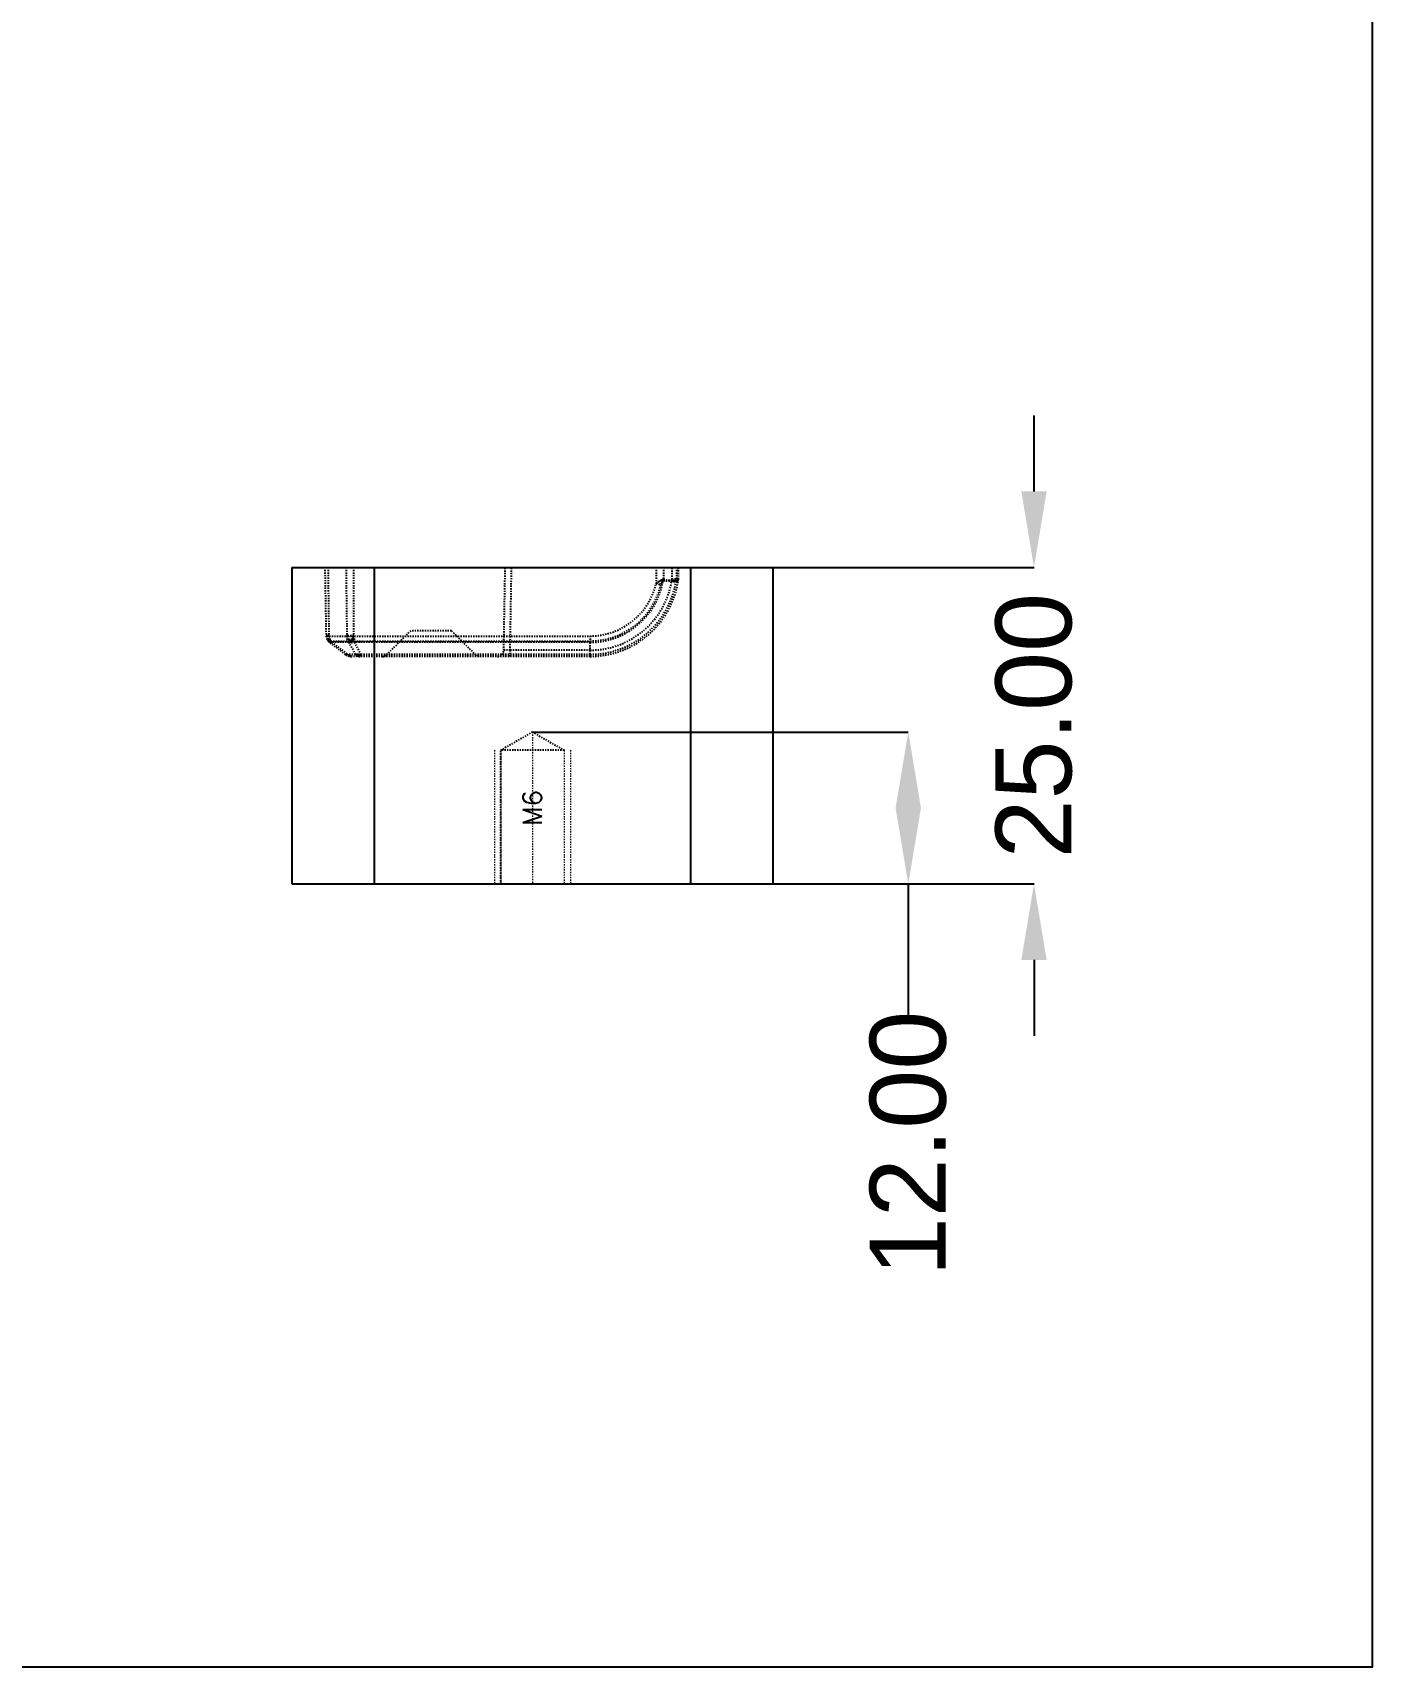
# Model space of a CAD drawing. Header units: millimetres. Extents: x 2490 to 2760, y 1629 to 1887.
# Drawn here: x 2653.9 to 2759.7, y 1628.8 to 1757.9 of the extents above; entities that cross this region are included whole.
import ezdxf
from ezdxf.enums import TextEntityAlignment as Align

# ---------------------------------------------------------------- set-up
doc = ezdxf.new("R2010")
doc.units = ezdxf.units.MM
doc.linetypes.add('CENTER', pattern=[0.6, 0.375, -0.075, 0.075, -0.075])
doc.linetypes.add('HIDDEN', pattern=[0.2, 0.1, -0.1])
doc.layers.add('DEFAULT_2', color=8, linetype='HIDDEN')
doc.layers.add('screw', color=33, linetype='Continuous', lineweight=13)
doc.styles.get("Standard").update_dxf_attribs({"font": 'arial.ttf'})
doc.styles.add('TXT', font='txt.shx', dxfattribs={"bigfont": 'gbcbig.shx'})
doc.dimstyles.get("Standard").update_dxf_attribs({"dimtxt": 0.18, "dimasz": 0.18, "dimexe": 0.18, "dimexo": 0.0625, "dimgap": 0.09, "dimtad": 0, "dimtih": 1, "dimtoh": 1, "dimzin": 0, "dimdsep": 46, "dimtxsty": 'Standard', "dimcen": 0.09, "dimadec": 0, "dimazin": 0, "dimtfac": 1, "dimtofl": 0, "dimtmove": 0, "dimatfit": 3, "dimfxl": 0, "dimtolj": 1, "dimtzin": 0, "dimarcsym": 0})

# ---------------------------------------------------------------- blocks, each defined once
blk = doc.blocks.new('*D17')
at = {"color": 6, "lineweight": -2, "transparency": 16777216}
for p, q in [((2732.97, 1721.65), (2732.97, 1727.65)), ((2709.75, 1715.65), (2732.97, 1715.65)), ((2709.75, 1690.65), (2732.97, 1690.65)), ((2732.97, 1684.65), (2732.97, 1678.65))]:
    blk.add_line(p, q, dxfattribs=at)
at = {"color": 6, "transparency": 16777216}
for points in [[(2731.97, 1721.65), (2733.97, 1721.65), (2732.97, 1715.65)], [(2731.97, 1684.65), (2733.97, 1684.65), (2732.97, 1690.65)]]:
    blk.add_solid(points, dxfattribs=at)
at = {"layer": 'Defpoints', "color": 0, "transparency": 16777216}
for p in [(2709.75, 1715.65), (2709.75, 1690.65), (2732.97, 1690.65)]:
    blk.add_point(p, dxfattribs=at)
at = {"color": 4, "transparency": 16777216, "insert": (2732.97, 1703.15), "char_height": 6, "attachment_point": 5, "rotation": 90}
blk.add_mtext('\\A1;25.00', dxfattribs=at)
blk = doc.blocks.new('*D18')
at = {"color": 6, "lineweight": -2, "transparency": 16777216}
for p, q in [((2693.36, 1702.65), (2723.04, 1702.65)), ((2693.36, 1690.65), (2723.04, 1690.65)), ((2723.04, 1690.65), (2723.04, 1679.99))]:
    blk.add_line(p, q, dxfattribs=at)
at = {"color": 6, "transparency": 16777216}
for points in [[(2722.04, 1696.65), (2724.04, 1696.65), (2723.04, 1702.65)], [(2722.04, 1696.65), (2724.04, 1696.65), (2723.04, 1690.65)]]:
    blk.add_solid(points, dxfattribs=at)
at = {"layer": 'Defpoints', "color": 0, "transparency": 16777216}
for p in [(2693.36, 1702.65), (2693.36, 1690.65), (2723.04, 1690.65)]:
    blk.add_point(p, dxfattribs=at)
at = {"color": 4, "transparency": 16777216, "insert": (2723.04, 1670.16), "char_height": 6, "attachment_point": 5, "rotation": 90}
blk.add_mtext('\\A1;12.00', dxfattribs=at)

msp = doc.modelspace()

# ---------------------------------------------------------------- linework, layer by layer
at = {"color": 7, "linetype": 'Continuous'}
for p, q in [((2674.355, 1715.652), (2712.355, 1715.652)), ((2674.355, 1715.652), (2674.355, 1690.652)), ((2680.855, 1715.652), (2680.855, 1690.652)), ((2705.855, 1715.652), (2705.855, 1690.652)), ((2712.355, 1715.652), (2712.355, 1690.652)), ((2674.355, 1690.652), (2712.355, 1690.652))]:
    msp.add_line(p, q, dxfattribs=at)
msp.add_lwpolyline([(2490.265, 1886.951), (2759.686, 1886.951), (2759.686, 1628.796), (2490.265, 1628.796)], close=True)
at = {"layer": 'DEFAULT_2', "color": 8, "linetype": 'HIDDEN'}
for p, q in [((2676.968, 1715.652), (2677.063, 1710.236)), ((2677.217, 1715.652), (2677.284, 1710.236)), ((2678.638, 1715.652), (2678.705, 1710.236)), ((2679.239, 1715.652), (2679.239, 1710.236)), ((2691.098, 1709.111), (2691.212, 1715.652)), ((2691.6, 1709.111), (2691.714, 1715.652)), ((2703.122, 1715.652), (2703.122, 1714.384)), ((2703.725, 1715.652), (2703.712, 1714.695)), ((2704.383, 1714.711), (2704.4, 1715.652)), ((2704.752, 1715.652), (2704.737, 1714.645)), ((2704.886, 1714.719), (2704.902, 1715.652)), ((2704.7, 1714.53), (2704.36, 1714.561)), ((2704.706, 1714.598), (2704.367, 1714.631)), ((2683.747, 1710.651), (2681.86, 1708.764)), ((2686.963, 1710.651), (2683.747, 1710.651)), ((2686.963, 1710.651), (2688.85, 1708.764)), ((2677.082, 1710.239), (2677.176, 1710.239)), ((2677.176, 1710.239), (2677.102, 1710.239)), ((2677.22, 1709.844), (2677.22, 1709.836)), ((2677.309, 1709.843), (2677.251, 1709.843)), ((2677.318, 1710.232), (2678.671, 1710.232)), ((2678.608, 1708.778), (2677.332, 1709.735)), ((2677.43, 1709.836), (2678.782, 1709.836)), ((2678.861, 1709.735), (2677.508, 1709.735)), ((2677.508, 1709.735), (2678.785, 1708.778)), ((2679.067, 1710.239), (2678.84, 1710.239)), ((2679.39, 1708.778), (2678.861, 1709.735)), ((2679.239, 1710.236), (2679.178, 1709.844)), ((2679.287, 1710.232), (2697.917, 1710.232)), ((2679.287, 1710.232), (2679.287, 1709.735)), ((2679.287, 1709.836), (2697.918, 1709.836)), ((2697.918, 1709.735), (2679.287, 1709.735)), ((2679.287, 1709.735), (2679.816, 1708.778)), ((2697.918, 1709.111), (2691.6, 1709.111)), ((2691.6, 1709.111), (2691.6, 1708.617)), ((2697.918, 1708.617), (2697.918, 1709.836)), ((2679.39, 1708.778), (2678.785, 1708.778)), ((2697.918, 1708.617), (2679.091, 1708.617)), ((2697.918, 1708.778), (2679.816, 1708.778)), ((2679.816, 1708.617), (2679.816, 1708.778)), ((2693.355, 1702.652), (2690.855, 1701.209)), ((2693.355, 1702.652), (2695.855, 1701.209)), ((2690.855, 1690.652), (2690.855, 1701.209)), ((2695.855, 1701.209), (2690.855, 1701.209))]:
    msp.add_line(p, q, dxfattribs=at)
for centre, radius, start, end in [((2697.917, 1715.571), 5.338, 270.00329, 347.15369), ((2697.917, 1715.644), 6.533, 270.00201, 351.79493), ((2697.918, 1715.652), 7.035, 270, 351.75725), ((2697.917, 1715.584), 5.848, 270.0031, 350.09755), ((2697.918, 1715.652), 6.874, 270, 350.60772), ((2697.917, 1715.573), 5.737, 270.00327, 347.15355), ((2702.958, 1714.733), 0.754, 351.46679, 357.12278), ((2724.486, 1935.665), 222.018, 264.62908, 264.88701), ((2723.806, 1928.341), 214.662, 264.6267, 264.80258), ((2720.348, 1879.8), 165.94, 264.24614, 264.59108), ((2719.67, 1872.961), 159.069, 264.24216, 264.4794), ((2708.351, 1742.094), 27.673, 261.75583, 262.07671), ((2704.864, 1742.131), 27.416, 268.99636, 269.3208), ((2703.955, 1714.634), 0.752, 352.03393, 357.25558), ((2706.001, 1712.296), 2.668, 117.2967, 118.26021), ((2705.379, 1714.037), 0.786, 135.15904, 137.26754), ((2704.283, 1714.73), 0.603, 351.75725, 359), ((2677.655, 1710.247), 0.592, 181.03467, 222.731), ((2677.17, 1708.196), 2.042, 88.88986, 89.83413), ((2677.149, 1707.202), 3.037, 87.45941, 88.85181), ((2677.814, 1710.378), 0.804, 222.40995, 233.1301), ((2677.797, 1710.405), 0.794, 225.05109, 239.15673), ((2677.804, 1710.221), 0.623, 204.64167, 213.06611), ((2677.773, 1710.201), 0.587, 213.09445, 217.61937), ((2677.81, 1710.093), 0.521, 203.18088, 208.46293), ((2678.016, 1710.203), 0.692, 201.08147, 204.29018), ((2678.049, 1710.236), 0.737, 212.82633, 217.88493), ((2677.996, 1710.194), 0.67, 217.87256, 223.26392), ((2678.782, 1710.2), 0.364, 270.08753, 282.29286), ((2679.123, 1710.804), 1.081, 266.78232, 278.75052), ((2679.059, 1704.373), 5.866, 88.24332, 89.91878), ((2632.499, 1722.176), 48.205, 345.02796, 345.17625), ((2639.209, 1720.39), 41.262, 345.01746, 345.19074), ((2496.388, 1738.251), 184.984, 351.16654, 351.28925), ((2679.288, 1710.557), 0.721, 261.27717, 269.96282), ((2679.288, 1710.554), 0.322, 261.25108, 269.92792), ((2690.595, 1709.119), 0.502, 270, 359), ((2679.091, 1709.421), 0.804, 233.13011, 270), ((2681.504, 1709.119), 0.502, 270, 315.00004), ((2689.206, 1709.119), 0.502, 224.99996, 270)]:
    msp.add_arc(centre, radius, start, end, dxfattribs=at)
for points, knots in [([(2703.122, 1714.384), (2703.162, 1714.405), (2703.31, 1714.495), (2703.45, 1714.599), (2703.564, 1714.656)], [0, 0, 0, 0, 0.2621985, 1, 1, 1, 1]), ([(2703.564, 1714.656), (2703.528, 1714.638), (2703.379, 1714.55), (2703.239, 1714.447), (2703.122, 1714.384)], [0, 0, 0, 0, 0.231896, 1, 1, 1, 1]), ([(2703.122, 1714.384), (2703.157, 1714.376), (2703.287, 1714.346), (2703.416, 1714.318), (2703.511, 1714.298)], [0, 0, 0, 0, 0.2719127, 1, 1, 1, 1]), ([(2703.122, 1714.384), (2703.157, 1714.376), (2703.287, 1714.346), (2703.416, 1714.318), (2703.511, 1714.298)], [0, 0, 0, 0, 0.2719126, 1, 1, 1, 1]), ([(2703.511, 1714.298), (2703.517, 1714.327), (2703.552, 1714.431), (2703.619, 1714.524), (2703.679, 1714.578)], [0, 0, 0, 0, 0.2693345, 1, 1, 1, 1]), ([(2703.679, 1714.578), (2703.66, 1714.561), (2703.586, 1714.48), (2703.53, 1714.38), (2703.511, 1714.298)], [0, 0, 0, 0, 0.226638, 1, 1, 1, 1]), ([(2703.564, 1714.656), (2703.576, 1714.663), (2703.624, 1714.683), (2703.675, 1714.696), (2703.712, 1714.695)], [0, 0, 0, 0, 0.2819095, 1, 1, 1, 1]), ([(2703.712, 1714.695), (2703.7, 1714.696), (2703.649, 1714.692), (2703.598, 1714.676), (2703.564, 1714.656)], [0, 0, 0, 0, 0.2187142, 1, 1, 1, 1]), ([(2703.564, 1714.656), (2703.575, 1714.649), (2703.614, 1714.625), (2703.652, 1714.599), (2703.678, 1714.578)], [0, 0, 0, 0, 0.2735093, 1, 1, 1, 1]), ([(2703.564, 1714.656), (2703.575, 1714.649), (2703.614, 1714.625), (2703.652, 1714.599), (2703.679, 1714.578)], [0, 0, 0, 0, 0.2734961, 1, 1, 1, 1]), ([(2703.704, 1714.621), (2703.696, 1714.622), (2703.688, 1714.599), (2703.682, 1714.586), (2703.678, 1714.578)], [0, 0, 0, 0, 0.4609034, 1, 1, 1, 1]), ([(2704.88, 1714.643), (2704.879, 1714.64), (2704.86, 1714.647), (2704.838, 1714.644), (2704.789, 1714.652), (2704.73, 1714.658), (2704.655, 1714.669), (2704.538, 1714.684), (2704.446, 1714.697), (2704.383, 1714.707)], [0, 0, 0, 0, 0.019509, 0.0764306, 0.1687856, 0.2930935, 0.4444902, 0.6172674, 1, 1, 1, 1]), ([(2704.886, 1714.719), (2704.886, 1714.716), (2704.866, 1714.72), (2704.844, 1714.714), (2704.795, 1714.717), (2704.735, 1714.715), (2704.659, 1714.716), (2704.541, 1714.717), (2704.448, 1714.718), (2704.384, 1714.719)], [0, 0, 0, 0, 0.0195256, 0.07648, 0.1688794, 0.2932325, 0.44466, 0.6174365, 1, 1, 1, 1]), ([(2704.88, 1714.643), (2704.88, 1714.641), (2704.867, 1714.645), (2704.853, 1714.643), (2704.821, 1714.648), (2704.781, 1714.652), (2704.731, 1714.659), (2704.648, 1714.669), (2704.582, 1714.678), (2704.536, 1714.685)], [0, 0, 0, 0, 0.0182577, 0.0713107, 0.1582245, 0.2767801, 0.4242107, 0.5967349, 1, 1, 1, 1]), ([(2704.7, 1714.53), (2704.727, 1714.526), (2704.768, 1714.537), (2704.795, 1714.563), (2704.802, 1714.57)], [0, 0, 0, 0, 0.7360753, 1, 1, 1, 1]), ([(2704.802, 1714.57), (2704.789, 1714.556), (2704.758, 1714.532), (2704.718, 1714.527), (2704.7, 1714.53)], [0, 0, 0, 0, 0.5060954, 1, 1, 1, 1]), ([(2704.737, 1714.645), (2704.734, 1714.635), (2704.728, 1714.619), (2704.714, 1714.598), (2704.706, 1714.598)], [0, 0, 0, 0, 0.5598642, 1, 1, 1, 1]), ([(2704.737, 1714.645), (2704.758, 1714.656), (2704.794, 1714.675), (2704.837, 1714.697), (2704.862, 1714.708), (2704.875, 1714.715), (2704.881, 1714.716), (2704.886, 1714.72), (2704.886, 1714.719)], [0, 0, 0, 0, 0.4245978, 0.7401116, 0.8529916, 0.9344055, 0.9835629, 1, 1, 1, 1]), ([(2704.737, 1714.645), (2704.744, 1714.639), (2704.768, 1714.616), (2704.789, 1714.59), (2704.802, 1714.57)], [0, 0, 0, 0, 0.2741408, 1, 1, 1, 1]), ([(2704.886, 1714.719), (2704.886, 1714.722), (2704.871, 1714.709), (2704.855, 1714.707), (2704.818, 1714.686), (2704.793, 1714.674), (2704.777, 1714.666)], [0, 0, 0, 0, 0.0646918, 0.2570378, 0.5717184, 1, 1, 1, 1]), ([(2704.802, 1714.57), (2704.812, 1714.581), (2704.83, 1714.599), (2704.858, 1714.626), (2704.868, 1714.631), (2704.88, 1714.646), (2704.88, 1714.643)], [0, 0, 0, 0, 0.434486, 0.747958, 0.9369419, 1, 1, 1, 1]), ([(2677.063, 1710.236), (2677.063, 1710.238), (2677.073, 1710.238), (2677.077, 1710.239), (2677.082, 1710.239)], [0, 0, 0, 0, 0.2641822, 1, 1, 1, 1]), ([(2677.082, 1710.239), (2677.077, 1710.239), (2677.073, 1710.238), (2677.063, 1710.238), (2677.063, 1710.236)], [0, 0, 0, 0, 0.7357913, 1, 1, 1, 1]), ([(2677.082, 1710.239), (2677.083, 1710.203), (2677.098, 1710.06), (2677.165, 1709.923), (2677.236, 1709.843)], [0, 0, 0, 0, 0.2528451, 1, 1, 1, 1]), ([(2677.082, 1710.239), (2677.083, 1710.203), (2677.098, 1710.06), (2677.165, 1709.923), (2677.236, 1709.843)], [0, 0, 0, 0, 0.2528449, 1, 1, 1, 1]), ([(2677.176, 1710.239), (2677.177, 1710.203), (2677.189, 1710.063), (2677.245, 1709.926), (2677.309, 1709.843)], [0, 0, 0, 0, 0.2574142, 1, 1, 1, 1]), ([(2677.176, 1710.239), (2677.184, 1710.239), (2677.22, 1710.238), (2677.256, 1710.237), (2677.284, 1710.236)], [0, 0, 0, 0, 0.2223801, 1, 1, 1, 1]), ([(2677.22, 1709.844), (2677.22, 1709.848), (2677.23, 1709.846), (2677.234, 1709.844), (2677.236, 1709.843)], [0, 0, 0, 0, 0.5614232, 1, 1, 1, 1]), ([(2677.236, 1709.843), (2677.234, 1709.844), (2677.23, 1709.846), (2677.22, 1709.848), (2677.22, 1709.844)], [0, 0, 0, 0, 0.4387856, 1, 1, 1, 1]), ([(2677.236, 1709.843), (2677.24, 1709.843), (2677.265, 1709.843), (2677.289, 1709.843), (2677.309, 1709.843)], [0, 0, 0, 0, 0.1803008, 1, 1, 1, 1]), ([(2677.284, 1710.236), (2677.28, 1710.201), (2677.276, 1710.067), (2677.306, 1709.93), (2677.352, 1709.844)], [0, 0, 0, 0, 0.2669734, 1, 1, 1, 1]), ([(2677.284, 1710.236), (2677.281, 1710.212), (2677.276, 1710.12), (2677.287, 1710.027), (2677.306, 1709.961)], [0, 0, 0, 0, 0.2587104, 1, 1, 1, 1]), ([(2677.309, 1709.843), (2677.311, 1709.844), (2677.325, 1709.849), (2677.341, 1709.847), (2677.352, 1709.844)], [0, 0, 0, 0, 0.2009694, 1, 1, 1, 1]), ([(2677.352, 1709.844), (2677.348, 1709.845), (2677.334, 1709.848), (2677.318, 1709.847), (2677.309, 1709.843)], [0, 0, 0, 0, 0.3065987, 1, 1, 1, 1]), ([(2677.309, 1709.843), (2677.315, 1709.831), (2677.339, 1709.788), (2677.37, 1709.748), (2677.395, 1709.722)], [0, 0, 0, 0, 0.2633044, 1, 1, 1, 1]), ([(2677.318, 1710.232), (2677.319, 1710.196), (2677.329, 1710.058), (2677.374, 1709.922), (2677.43, 1709.836)], [0, 0, 0, 0, 0.2617289, 1, 1, 1, 1]), ([(2677.318, 1710.232), (2677.318, 1710.208), (2677.324, 1710.114), (2677.345, 1710.02), (2677.37, 1709.954)], [0, 0, 0, 0, 0.2551971, 1, 1, 1, 1]), ([(2677.391, 1709.724), (2677.385, 1709.723), (2677.365, 1709.721), (2677.343, 1709.726), (2677.332, 1709.735)], [0, 0, 0, 0, 0.280959, 1, 1, 1, 1]), ([(2677.391, 1709.724), (2677.4, 1709.723), (2677.439, 1709.721), (2677.479, 1709.727), (2677.508, 1709.735)], [0, 0, 0, 0, 0.2319006, 1, 1, 1, 1]), ([(2677.508, 1709.735), (2677.498, 1709.732), (2677.46, 1709.723), (2677.419, 1709.721), (2677.391, 1709.724)], [0, 0, 0, 0, 0.2708011, 1, 1, 1, 1]), ([(2678.671, 1710.232), (2678.671, 1710.196), (2678.682, 1710.058), (2678.727, 1709.922), (2678.782, 1709.836)], [0, 0, 0, 0, 0.2617213, 1, 1, 1, 1]), ([(2678.705, 1710.236), (2678.715, 1710.237), (2678.761, 1710.238), (2678.806, 1710.239), (2678.84, 1710.239)], [0, 0, 0, 0, 0.2325093, 1, 1, 1, 1]), ([(2678.84, 1710.239), (2678.828, 1710.239), (2678.783, 1710.239), (2678.738, 1710.237), (2678.705, 1710.236)], [0, 0, 0, 0, 0.2666794, 1, 1, 1, 1]), ([(2678.705, 1710.236), (2678.709, 1710.2), (2678.735, 1710.061), (2678.795, 1709.928), (2678.859, 1709.844)], [0, 0, 0, 0, 0.2567482, 1, 1, 1, 1]), ([(2678.705, 1710.236), (2678.709, 1710.2), (2678.735, 1710.061), (2678.795, 1709.928), (2678.859, 1709.844)], [0, 0, 0, 0, 0.2567483, 1, 1, 1, 1]), ([(2678.84, 1710.239), (2678.841, 1710.203), (2678.849, 1710.068), (2678.882, 1709.932), (2678.925, 1709.843)], [0, 0, 0, 0, 0.2662594, 1, 1, 1, 1]), ([(2678.859, 1709.844), (2678.864, 1709.846), (2678.886, 1709.849), (2678.909, 1709.846), (2678.925, 1709.843)], [0, 0, 0, 0, 0.2246907, 1, 1, 1, 1]), ([(2678.925, 1709.843), (2678.92, 1709.844), (2678.898, 1709.847), (2678.875, 1709.848), (2678.859, 1709.844)], [0, 0, 0, 0, 0.27353, 1, 1, 1, 1]), ([(2679.058, 1709.722), (2679.046, 1709.731), (2678.999, 1709.767), (2678.956, 1709.809), (2678.925, 1709.843)], [0, 0, 0, 0, 0.2382476, 1, 1, 1, 1]), ([(2678.925, 1709.843), (2678.939, 1709.843), (2678.998, 1709.843), (2679.056, 1709.843), (2679.1, 1709.843)], [0, 0, 0, 0, 0.2371373, 1, 1, 1, 1]), ([(2678.926, 1709.843), (2678.936, 1709.831), (2678.977, 1709.788), (2679.022, 1709.748), (2679.058, 1709.722)], [0, 0, 0, 0, 0.2615716, 1, 1, 1, 1]), ([(2679.1, 1709.843), (2679.085, 1709.843), (2679.027, 1709.843), (2678.969, 1709.842), (2678.926, 1709.843)], [0, 0, 0, 0, 0.2611241, 1, 1, 1, 1]), ([(2679.067, 1710.239), (2679.067, 1710.203), (2679.07, 1710.07), (2679.081, 1709.938), (2679.1, 1709.843)], [0, 0, 0, 0, 0.271804, 1, 1, 1, 1]), ([(2691.6, 1709.111), (2691.536, 1709.11), (2691.443, 1709.108), (2691.325, 1709.107), (2691.249, 1709.107), (2691.189, 1709.108), (2691.139, 1709.106), (2691.118, 1709.112), (2691.098, 1709.107), (2691.098, 1709.111)], [0, 0, 0, 0, 0.3826167, 0.5554711, 0.7069875, 0.8313134, 0.9236926, 0.9805972, 1, 1, 1, 1]), ([(2697.917, 1710.232), (2697.917, 1710.196), (2697.916, 1710.064), (2697.918, 1709.932), (2697.918, 1709.836)], [0, 0, 0, 0, 0.2729904, 1, 1, 1, 1]), ([(2697.917, 1710.232), (2697.917, 1710.196), (2697.916, 1710.064), (2697.918, 1709.932), (2697.918, 1709.836)], [0, 0, 0, 0, 0.2729912, 1, 1, 1, 1]), ([(2678.608, 1708.778), (2678.627, 1708.764), (2678.691, 1708.755), (2678.749, 1708.768), (2678.785, 1708.778)], [0, 0, 0, 0, 0.391216, 1, 1, 1, 1]), ([(2678.708, 1708.762), (2678.703, 1708.761), (2678.683, 1708.76), (2678.663, 1708.76), (2678.649, 1708.762)], [0, 0, 0, 0, 0.278757, 1, 1, 1, 1]), ([(2678.785, 1708.778), (2678.778, 1708.776), (2678.753, 1708.769), (2678.727, 1708.764), (2678.708, 1708.762)], [0, 0, 0, 0, 0.272543, 1, 1, 1, 1]), ([(2678.785, 1708.778), (2678.808, 1708.753), (2678.903, 1708.668), (2679.032, 1708.617), (2679.126, 1708.617)], [0, 0, 0, 0, 0.2682757, 1, 1, 1, 1]), ([(2679.126, 1708.617), (2679.095, 1708.617), (2678.968, 1708.633), (2678.852, 1708.707), (2678.785, 1708.778)], [0, 0, 0, 0, 0.2375442, 1, 1, 1, 1]), ([(2679.39, 1708.778), (2679.423, 1708.772), (2679.564, 1708.753), (2679.708, 1708.761), (2679.816, 1708.778)], [0, 0, 0, 0, 0.235009, 1, 1, 1, 1]), ([(2679.731, 1708.617), (2679.7, 1708.617), (2679.573, 1708.633), (2679.456, 1708.707), (2679.39, 1708.778)], [0, 0, 0, 0, 0.2375441, 1, 1, 1, 1]), ([(2679.816, 1708.778), (2679.791, 1708.774), (2679.694, 1708.761), (2679.596, 1708.758), (2679.524, 1708.762)], [0, 0, 0, 0, 0.2577289, 1, 1, 1, 1])]:
    msp.add_open_spline(points, degree=3, knots=knots, dxfattribs=at)
for points in [[(2704.784, 1714.595), (2704.79, 1714.587), (2704.796, 1714.579), (2704.802, 1714.57)], [(2677.063, 1710.236), (2677.065, 1710.095), (2677.125, 1709.948), (2677.22, 1709.844)], [(2677.176, 1710.239), (2677.177, 1710.144), (2677.198, 1710.047), (2677.238, 1709.961)], [(2677.284, 1710.236), (2677.295, 1710.234), (2677.307, 1710.232), (2677.318, 1710.232)], [(2677.318, 1710.232), (2677.307, 1710.232), (2677.295, 1710.234), (2677.284, 1710.236)], [(2677.306, 1709.961), (2677.313, 1709.936), (2677.321, 1709.912), (2677.332, 1709.888)], [(2677.348, 1709.779), (2677.333, 1709.799), (2677.32, 1709.821), (2677.309, 1709.843)], [(2677.395, 1709.722), (2677.378, 1709.74), (2677.362, 1709.759), (2677.348, 1709.779)], [(2677.352, 1709.844), (2677.378, 1709.839), (2677.404, 1709.836), (2677.43, 1709.836)], [(2677.43, 1709.836), (2677.404, 1709.836), (2677.378, 1709.839), (2677.352, 1709.844)], [(2677.385, 1709.918), (2677.398, 1709.89), (2677.413, 1709.862), (2677.43, 1709.836)], [(2677.43, 1709.836), (2677.453, 1709.8), (2677.479, 1709.766), (2677.508, 1709.735)], [(2678.671, 1710.232), (2678.682, 1710.232), (2678.694, 1710.234), (2678.705, 1710.236)], [(2678.705, 1710.236), (2678.694, 1710.234), (2678.682, 1710.232), (2678.671, 1710.232)], [(2678.782, 1709.836), (2678.805, 1709.8), (2678.832, 1709.766), (2678.861, 1709.735)], [(2678.861, 1709.735), (2678.927, 1709.723), (2678.995, 1709.72), (2679.062, 1709.724)], [(2679.062, 1709.724), (2678.995, 1709.72), (2678.927, 1709.723), (2678.861, 1709.735)], [(2679.1, 1709.843), (2679.126, 1709.848), (2679.153, 1709.848), (2679.178, 1709.844)], [(2679.178, 1709.844), (2679.153, 1709.848), (2679.126, 1709.848), (2679.1, 1709.843)], [(2678.649, 1708.762), (2678.635, 1708.764), (2678.62, 1708.769), (2678.608, 1708.778)], [(2679.39, 1708.778), (2679.421, 1708.745), (2679.456, 1708.715), (2679.494, 1708.691)], [(2679.524, 1708.762), (2679.479, 1708.765), (2679.434, 1708.77), (2679.39, 1708.778)], [(2679.494, 1708.691), (2679.53, 1708.668), (2679.569, 1708.649), (2679.609, 1708.636)], [(2679.609, 1708.636), (2679.648, 1708.624), (2679.69, 1708.617), (2679.731, 1708.617)]]:
    msp.add_open_spline(points, degree=3, dxfattribs=at)
at = {"layer": 'screw', "color": 1, "linetype": 'CENTER', "ltscale": 0.233242}
msp.add_line((2693.355, 1702.652), (2693.355, 1690.652), dxfattribs=at)
at = {"layer": 'screw', "color": 92, "linetype": 'HIDDEN', "ltscale": 0.373186}
for p, q in [((2690.355, 1701.209), (2690.355, 1690.652)), ((2696.355, 1701.209), (2696.355, 1690.652))]:
    msp.add_line(p, q, dxfattribs=at)
at = {"layer": 'screw', "linetype": 'HIDDEN', "ltscale": 0.373186}
for p, q in [((2690.855, 1701.209), (2690.855, 1690.652)), ((2695.855, 1701.209), (2695.855, 1690.652))]:
    msp.add_line(p, q, dxfattribs=at)

# ---------------------------------------------------------------- texts
at = {"layer": 'screw', "color": 222, "linetype": 'HIDDEN', "ltscale": 0.373186, "style": 'TXT'}
msp.add_text('M6', height=1.5, rotation=90, dxfattribs=at).set_placement((2693.355, 1696.652), align=Align.MIDDLE)

# ---------------------------------------------------------------- dimensions: what is measured, and where the dimension line sits
for base, p1, p2, picture, middle in [((2732.97, 1690.652), (2709.752, 1715.652), (2709.752, 1690.652), '*D17', (2732.97, 1703.152)), ((2723.041, 1690.652), (2693.355, 1702.652), (2693.355, 1690.652), '*D18', (2723.041, 1670.159))]:
    dim = msp.add_linear_dim(base=base, p1=p1, p2=p2, angle=90, dimstyle='Standard', override={"dimtxt": 6, "dimasz": 6, "dimexe": 0, "dimexo": 0, "dimgap": 0, "dimtih": 0, "dimtoh": 0, "dimzin": 0, "dimcen": 0, "dimclrd": 6, "dimclre": 6, "dimclrt": 4, "dimtp": 0, "dimtm": 0, "dimtzin": 0})
    dim.commit()
    dim.dimension.update_dxf_attribs({"geometry": picture, "text_midpoint": middle, "dimtype": 160})

doc.saveas('drawing.dxf')
